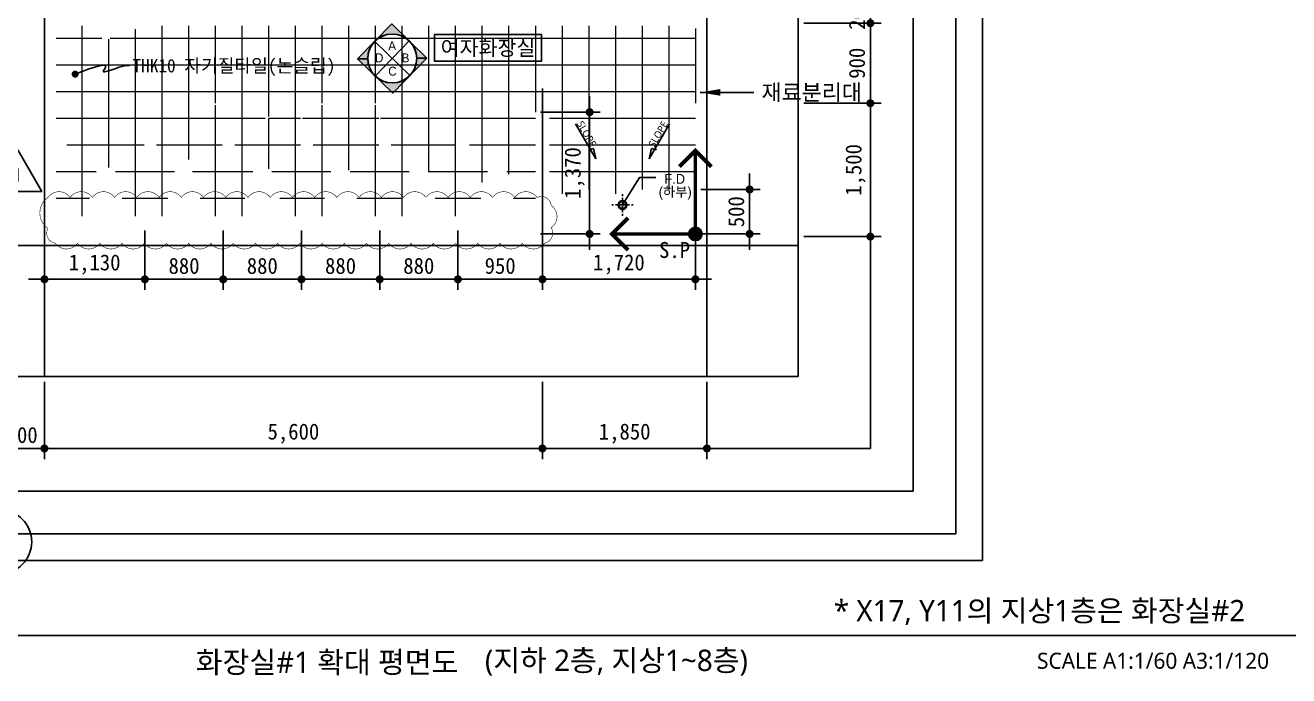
# Model space of a CAD drawing. Header units: millimetres. Extents: x -423835 to -174325, y -1379898 to -1311126.
# Drawn here: x -416233 to -402026, y -1327544 to -1320229 of the extents above; entities that cross this region are included whole.
import ezdxf
from ezdxf.enums import TextEntityAlignment as Align

# ---------------------------------------------------------------- set-up
doc = ezdxf.new("R2010")
doc.units = ezdxf.units.MM
doc.header["$LTSCALE"] = 100
doc.header["$MEASUREMENT"] = 0
doc.header["$PDSIZE"] = -10
doc.layers.get('0').update_dxf_attribs({"linetype": 'CONTINUOUS'})
doc.layers.get('Defpoints').update_dxf_attribs({"color": 153, "linetype": 'CONTINUOUS'})
for name, color, linetype, lineweight in [('A-AXIS-BUBL', 7, 'CONTINUOUS', 25), ('A-BORD-TEXT', 3, 'CONTINUOUS', 25), ('A-MKXS-TEXT1', 3, 'CONTINUOUS', 25), ('A-MKXX-NAME', 3, 'CONTINUOUS', 25), ('A-MKXX-SYMB', 7, 'CONTINUOUS', 25), ('A-WAXK-PATT', 8, 'CONTINUOUS', 18), ('A-XXXX-SYMB', 7, 'CONTINUOUS', 25), ('A-XXXX-TXT2', 3, 'CONTINUOUS', 25), ('REV-202205', 20, 'CONTINUOUS', 25)]:
    doc.layers.add(name, color=color, linetype=linetype, lineweight=lineweight)
for name, color, linetype in [('A-DIMS', 7, 'CONTINUOUS'), ('A-ETC-1', 7, 'CONTINUOUS'), ('A-MKXS-LEAD', 7, 'CONTINUOUS'), ('A-TXT-S', 3, 'CONTINUOUS'), ('AA-AXIS-LINE-1', 1, 'CONTINUOUS'), ('AA-MARK', 1, 'CONTINUOUS'), ('AA-TEX-2', 3, 'CONTINUOUS'), ('AA-TEX-3', 3, 'CONTINUOUS'), ('ARDM', 7, 'CONTINUOUS'), ('FIX', 6, 'CONTINUOUS'), ('IN-F-PAT', 8, 'CONTINUOUS'), ('IN-TEXT-FIN', 3, 'CONTINUOUS'), ('LEADER', 7, 'CONTINUOUS')]:
    doc.layers.add(name, color=color, linetype=linetype)
doc.styles.add('HY울릉도L', font='')
doc.styles.add('돋움체', font='')
doc.styles.add('맑은 고딕', font='malgun.ttf')
doc.styles.add('맑은고딕', font='malgun.ttf')
doc.styles.add('한농대-돋음체', font='')
doc.styles.get('HY울릉도L').set_extended_font_data('HYwulM')
doc.styles.get('돋움체').set_extended_font_data('DotumChe')
doc.styles.get('한농대-돋음체').set_extended_font_data('Dotum')
doc.dimstyles.new('CDIM', dxfattribs={"dimtxt": 3, "dimasz": 1.5, "dimexe": 2, "dimexo": 1, "dimgap": 1, "dimtad": 1, "dimdec": 0, "dimrnd": 0.5, "dimzin": 0, "dimdsep": 32, "dimlunit": 6, "dimtxsty": 'HY울릉도L', "dimblk1": '_CIDOT', "dimblk2": '_CIDOT', "dimsah": 1, "dimcen": 5.5, "dimclrd": 2, "dimclre": 2, "dimclrt": 7, "dimadec": 0, "dimazin": 0, "dimtfac": 1, "dimtdec": 0, "dimtix": 1, "dimtmove": 2, "dimatfit": 1, "dimldrblk": '_CIDOT', "dimfxl": 1, "dimtolj": 1, "dimtzin": 0, "dimlwd": -1, "dimarcsym": 0})

# ---------------------------------------------------------------- blocks, each defined once
blk = doc.blocks.new('전개도')
at = {"layer": 'AA-MARK'}
h = blk.add_hatch(color=256, dxfattribs=at)
edge = h.paths.add_edge_path()
edge.add_line((-32914.55, -89502.68), (-32916.83, -89502.68))
edge.add_arc((-32922.33, -89502.68), 5.5, 0, 180)
edge.add_line((-32927.83, -89502.68), (-32930.11, -89502.68))
edge.add_line((-32930.11, -89502.68), (-32922.33, -89494.91))
edge.add_line((-32922.33, -89494.91), (-32914.55, -89502.68))
h = blk.add_hatch(color=256, dxfattribs=at)
edge = h.paths.add_edge_path()
edge.add_line((-32914.55, -89502.68), (-32916.83, -89502.68))
edge.add_arc((-32922.33, -89502.68), 5.5, -180, 0, ccw=False)
edge.add_line((-32927.83, -89502.68), (-32930.11, -89502.68))
edge.add_line((-32930.11, -89502.68), (-32922.33, -89510.46))
edge.add_line((-32922.33, -89510.46), (-32914.55, -89502.68))
at = {"layer": 'AA-MARK', "color": 1}
for p, q in [((-32918.44, -89506.57), (-32926.22, -89498.79)), ((-32918.44, -89498.79), (-32926.22, -89506.57))]:
    blk.add_line(p, q, dxfattribs=at)
at = {"layer": 'AA-MARK'}
for points in [[(-32914.55, -89502.68), (-32916.83, -89502.68, 1), (-32927.83, -89502.68), (-32930.11, -89502.68), (-32922.33, -89494.91)], [(-32914.55, -89502.68), (-32916.83, -89502.68, -1), (-32927.83, -89502.68), (-32930.11, -89502.68), (-32922.33, -89510.46)]]:
    blk.add_lwpolyline(points, format="xyb", close=True, dxfattribs=at)
blk.add_circle((-32922.33, -89502.68), 5.5, dxfattribs=at)
blk = doc.blocks.new('전개도-1')
at = {"xscale": 50, "yscale": 50, "zscale": 50}
blk.add_blockref('전개도', (1646116, 4475134), dxfattribs=at)
at = {"layer": 'AA-MARK', "color": 3, "style": '한농대-돋음체'}
for tag, p in [('A', (0, 94)), ('B', (-147, -41)), ('C', (149, -45)), ('D', (0, -193))]:
    blk.add_attdef(tag, text='', height=100, dxfattribs=at).set_placement(p, align=Align.CENTER)
blk = doc.blocks.new('_CIDOT')
at = {"color": 0, "linetype": 'ByBlock'}
blk.add_line((2, 0), (-1, 0), dxfattribs=at)
at = {"color": 0, "linetype": 'ByBlock', "const_width": 0.5}
blk.add_lwpolyline([(-0.25, 0, 1), (0.25, 0, 1)], format="xyb", close=True, dxfattribs=at)
blk = doc.blocks.new('*D113')
at = {"layer": 'A-DIMS', "lineweight": -2, "transparency": 16777216}
for p, q in [((-416018, -1322536), (-416018, -1323206)), ((-414888, -1322536), (-414888, -1323206))]:
    blk.add_line(p, q, dxfattribs=at)
at = {"layer": 'A-DIMS', "transparency": 16777216}
blk.add_line((-415928, -1323086), (-414978, -1323086), dxfattribs=at)
at = {"layer": 'Defpoints', "color": 0, "transparency": 16777216}
for p in [(-416018, -1322476), (-414888, -1322476), (-414888, -1323086)]:
    blk.add_point(p, dxfattribs=at)
at = {"layer": 'A-DIMS', "transparency": 16777216, "xscale": 90, "yscale": 90, "zscale": 90, "rotation": 180}
blk.add_blockref('_CIDOT', (-416018, -1323086), dxfattribs=at)
at = {"layer": 'A-DIMS', "transparency": 16777216, "xscale": 90, "yscale": 90, "zscale": 90}
blk.add_blockref('_CIDOT', (-414888, -1323086), dxfattribs=at)
at = {"layer": 'A-DIMS', "color": 3, "transparency": 16777216, "insert": (-415453, -1322919), "char_height": 180, "attachment_point": 5, "style": '돋움체'}
blk.add_mtext('\\A1;1,130', dxfattribs=at)
blk = doc.blocks.new('*D114')
at = {"layer": 'A-DIMS', "lineweight": -2, "transparency": 16777216}
for p, q in [((-414888, -1322536), (-414888, -1323206)), ((-414008, -1322536), (-414008, -1323206))]:
    blk.add_line(p, q, dxfattribs=at)
at = {"layer": 'A-DIMS', "transparency": 16777216}
blk.add_line((-414798, -1323086), (-414098, -1323086), dxfattribs=at)
at = {"layer": 'Defpoints', "color": 0, "transparency": 16777216}
for p in [(-414888, -1322476), (-414008, -1322476), (-414008, -1323086)]:
    blk.add_point(p, dxfattribs=at)
at = {"layer": 'A-DIMS', "transparency": 16777216, "xscale": 90, "yscale": 90, "zscale": 90, "rotation": 180}
blk.add_blockref('_CIDOT', (-414888, -1323086), dxfattribs=at)
at = {"layer": 'A-DIMS', "transparency": 16777216, "xscale": 90, "yscale": 90, "zscale": 90}
blk.add_blockref('_CIDOT', (-414008, -1323086), dxfattribs=at)
at = {"layer": 'A-DIMS', "color": 3, "transparency": 16777216, "insert": (-414448, -1322936), "char_height": 180, "attachment_point": 5, "style": '돋움체'}
blk.add_mtext('\\A1;880', dxfattribs=at)
blk = doc.blocks.new('*D115')
at = {"layer": 'A-DIMS', "lineweight": -2, "transparency": 16777216}
for p, q in [((-414008, -1322536), (-414008, -1323206)), ((-413128, -1322536), (-413128, -1323206))]:
    blk.add_line(p, q, dxfattribs=at)
at = {"layer": 'A-DIMS', "transparency": 16777216}
blk.add_line((-413918, -1323086), (-413218, -1323086), dxfattribs=at)
at = {"layer": 'Defpoints', "color": 0, "transparency": 16777216}
for p in [(-414008, -1322476), (-413128, -1322476), (-413128, -1323086)]:
    blk.add_point(p, dxfattribs=at)
at = {"layer": 'A-DIMS', "transparency": 16777216, "xscale": 90, "yscale": 90, "zscale": 90, "rotation": 180}
blk.add_blockref('_CIDOT', (-414008, -1323086), dxfattribs=at)
at = {"layer": 'A-DIMS', "transparency": 16777216, "xscale": 90, "yscale": 90, "zscale": 90}
blk.add_blockref('_CIDOT', (-413128, -1323086), dxfattribs=at)
at = {"layer": 'A-DIMS', "color": 3, "transparency": 16777216, "insert": (-413568, -1322936), "char_height": 180, "attachment_point": 5, "style": '돋움체'}
blk.add_mtext('\\A1;880', dxfattribs=at)
blk = doc.blocks.new('*D116')
at = {"layer": 'A-DIMS', "lineweight": -2, "transparency": 16777216}
for p, q in [((-413128, -1322536), (-413128, -1323206)), ((-412248, -1322536), (-412248, -1323206))]:
    blk.add_line(p, q, dxfattribs=at)
at = {"layer": 'A-DIMS', "transparency": 16777216}
blk.add_line((-413038, -1323086), (-412338, -1323086), dxfattribs=at)
at = {"layer": 'Defpoints', "color": 0, "transparency": 16777216}
for p in [(-413128, -1322476), (-412248, -1322476), (-412248, -1323086)]:
    blk.add_point(p, dxfattribs=at)
at = {"layer": 'A-DIMS', "transparency": 16777216, "xscale": 90, "yscale": 90, "zscale": 90, "rotation": 180}
blk.add_blockref('_CIDOT', (-413128, -1323086), dxfattribs=at)
at = {"layer": 'A-DIMS', "transparency": 16777216, "xscale": 90, "yscale": 90, "zscale": 90}
blk.add_blockref('_CIDOT', (-412248, -1323086), dxfattribs=at)
at = {"layer": 'A-DIMS', "color": 3, "transparency": 16777216, "insert": (-412688, -1322936), "char_height": 180, "attachment_point": 5, "style": '돋움체'}
blk.add_mtext('\\A1;880', dxfattribs=at)
blk = doc.blocks.new('*D117')
at = {"layer": 'A-DIMS', "lineweight": -2, "transparency": 16777216}
for p, q in [((-412248, -1322536), (-412248, -1323206)), ((-411368, -1322536), (-411368, -1323206))]:
    blk.add_line(p, q, dxfattribs=at)
at = {"layer": 'A-DIMS', "transparency": 16777216}
blk.add_line((-412158, -1323086), (-411458, -1323086), dxfattribs=at)
at = {"layer": 'Defpoints', "color": 0, "transparency": 16777216}
for p in [(-412248, -1322476), (-411368, -1322476), (-411368, -1323086)]:
    blk.add_point(p, dxfattribs=at)
at = {"layer": 'A-DIMS', "transparency": 16777216, "xscale": 90, "yscale": 90, "zscale": 90, "rotation": 180}
blk.add_blockref('_CIDOT', (-412248, -1323086), dxfattribs=at)
at = {"layer": 'A-DIMS', "transparency": 16777216, "xscale": 90, "yscale": 90, "zscale": 90}
blk.add_blockref('_CIDOT', (-411368, -1323086), dxfattribs=at)
at = {"layer": 'A-DIMS', "color": 3, "transparency": 16777216, "insert": (-411808, -1322936), "char_height": 180, "attachment_point": 5, "style": '돋움체'}
blk.add_mtext('\\A1;880', dxfattribs=at)
blk = doc.blocks.new('*D118')
at = {"layer": 'A-DIMS', "lineweight": -2, "transparency": 16777216}
for p, q in [((-411368, -1322536), (-411368, -1323206)), ((-410418, -1322566), (-410418, -1323206))]:
    blk.add_line(p, q, dxfattribs=at)
at = {"layer": 'A-DIMS', "transparency": 16777216}
blk.add_line((-411278, -1323086), (-410508, -1323086), dxfattribs=at)
at = {"layer": 'Defpoints', "color": 0, "transparency": 16777216}
for p in [(-411368, -1322476), (-410418, -1322506), (-410418, -1323086)]:
    blk.add_point(p, dxfattribs=at)
at = {"layer": 'A-DIMS', "transparency": 16777216, "xscale": 90, "yscale": 90, "zscale": 90, "rotation": 180}
blk.add_blockref('_CIDOT', (-411368, -1323086), dxfattribs=at)
at = {"layer": 'A-DIMS', "transparency": 16777216, "xscale": 90, "yscale": 90, "zscale": 90}
blk.add_blockref('_CIDOT', (-410418, -1323086), dxfattribs=at)
at = {"layer": 'A-DIMS', "color": 3, "transparency": 16777216, "insert": (-410893, -1322936), "char_height": 180, "attachment_point": 5, "style": '돋움체'}
blk.add_mtext('\\A1;950', dxfattribs=at)
blk = doc.blocks.new('*D119')
at = {"layer": 'A-DIMS', "lineweight": -2, "transparency": 16777216}
for p, q in [((-416018, -1324238), (-416018, -1325108)), ((-410418, -1324238), (-410418, -1325108))]:
    blk.add_line(p, q, dxfattribs=at)
at = {"layer": 'A-DIMS', "transparency": 16777216}
blk.add_line((-415928, -1324988), (-410508, -1324988), dxfattribs=at)
at = {"layer": 'Defpoints', "color": 0, "transparency": 16777216}
for p in [(-416018, -1324178), (-410418, -1324178), (-410418, -1324988)]:
    blk.add_point(p, dxfattribs=at)
at = {"layer": 'A-DIMS', "transparency": 16777216, "xscale": 90, "yscale": 90, "zscale": 90, "rotation": 180}
blk.add_blockref('_CIDOT', (-416018, -1324988), dxfattribs=at)
at = {"layer": 'A-DIMS', "transparency": 16777216, "xscale": 90, "yscale": 90, "zscale": 90}
blk.add_blockref('_CIDOT', (-410418, -1324988), dxfattribs=at)
at = {"layer": 'A-DIMS', "color": 3, "transparency": 16777216, "insert": (-413218, -1324821), "char_height": 180, "attachment_point": 5, "style": '돋움체'}
blk.add_mtext('\\A1;5,600', dxfattribs=at)
blk = doc.blocks.new('*D120')
at = {"layer": 'A-DIMS', "lineweight": -2, "transparency": 16777216}
for p, q in [((-410418, -1324238), (-410418, -1325108)), ((-408568, -1324238), (-408568, -1325108))]:
    blk.add_line(p, q, dxfattribs=at)
at = {"layer": 'A-DIMS', "transparency": 16777216}
blk.add_line((-410328, -1324988), (-408658, -1324988), dxfattribs=at)
at = {"layer": 'Defpoints', "color": 0, "transparency": 16777216}
for p in [(-410418, -1324178), (-408568, -1324178), (-408568, -1324988)]:
    blk.add_point(p, dxfattribs=at)
at = {"layer": 'A-DIMS', "transparency": 16777216, "xscale": 90, "yscale": 90, "zscale": 90, "rotation": 180}
blk.add_blockref('_CIDOT', (-410418, -1324988), dxfattribs=at)
at = {"layer": 'A-DIMS', "transparency": 16777216, "xscale": 90, "yscale": 90, "zscale": 90}
blk.add_blockref('_CIDOT', (-408568, -1324988), dxfattribs=at)
at = {"layer": 'A-DIMS', "color": 3, "transparency": 16777216, "insert": (-409493, -1324821), "char_height": 180, "attachment_point": 5, "style": '돋움체'}
blk.add_mtext('\\A1;1,850', dxfattribs=at)
blk = doc.blocks.new('*D121')
at = {"layer": 'A-DIMS', "lineweight": -2, "transparency": 16777216}
for p, q in [((-410438, -1321206), (-409767, -1321206)), ((-410438, -1322576), (-409767, -1322576))]:
    blk.add_line(p, q, dxfattribs=at)
at = {"layer": 'A-DIMS', "transparency": 16777216}
blk.add_line((-409887, -1321296), (-409887, -1322486), dxfattribs=at)
at = {"layer": 'Defpoints', "color": 0, "transparency": 16777216}
for p in [(-410498, -1321206), (-410498, -1322576), (-409887, -1322576)]:
    blk.add_point(p, dxfattribs=at)
at = {"layer": 'A-DIMS', "transparency": 16777216, "xscale": 90, "yscale": 90, "zscale": 90}
for p, rotation in [((-409887, -1321206), 90), ((-409887, -1322576), 270)]:
    blk.add_blockref('_CIDOT', p, dxfattribs=dict(at, rotation=rotation))
at = {"layer": 'A-DIMS', "color": 3, "transparency": 16777216, "insert": (-410055, -1321891), "char_height": 180, "attachment_point": 5, "rotation": 90, "style": '돋움체'}
blk.add_mtext('\\A1;1,370', dxfattribs=at)
blk = doc.blocks.new('*D127')
at = {"layer": 'A-DIMS', "lineweight": -2, "transparency": 16777216}
for p, q in [((-408638, -1322076), (-407968, -1322076)), ((-408638, -1322576), (-407968, -1322576))]:
    blk.add_line(p, q, dxfattribs=at)
at = {"layer": 'A-DIMS', "transparency": 16777216}
blk.add_line((-408088, -1322166), (-408088, -1322486), dxfattribs=at)
at = {"layer": 'Defpoints', "color": 0, "transparency": 16777216}
for p in [(-408698, -1322076), (-408698, -1322576), (-408088, -1322576)]:
    blk.add_point(p, dxfattribs=at)
at = {"layer": 'A-DIMS', "transparency": 16777216, "xscale": 90, "yscale": 90, "zscale": 90}
for p, rotation in [((-408088, -1322076), 90), ((-408088, -1322576), 270)]:
    blk.add_blockref('_CIDOT', p, dxfattribs=dict(at, rotation=rotation))
at = {"layer": 'A-DIMS', "color": 3, "transparency": 16777216, "insert": (-408238, -1322326), "char_height": 180, "attachment_point": 5, "rotation": 90, "style": '돋움체'}
blk.add_mtext('\\A1;500', dxfattribs=at)
blk = doc.blocks.new('*D128')
at = {"layer": 'A-DIMS', "lineweight": -2, "transparency": 16777216}
for p, q in [((-410418, -1322536), (-410418, -1323206)), ((-408698, -1322536), (-408698, -1323206))]:
    blk.add_line(p, q, dxfattribs=at)
at = {"layer": 'A-DIMS', "transparency": 16777216}
blk.add_line((-410328, -1323086), (-408788, -1323086), dxfattribs=at)
at = {"layer": 'Defpoints', "color": 0, "transparency": 16777216}
for p in [(-410418, -1322476), (-408698, -1322476), (-408698, -1323086)]:
    blk.add_point(p, dxfattribs=at)
at = {"layer": 'A-DIMS', "transparency": 16777216, "xscale": 90, "yscale": 90, "zscale": 90, "rotation": 180}
blk.add_blockref('_CIDOT', (-410418, -1323086), dxfattribs=at)
at = {"layer": 'A-DIMS', "transparency": 16777216, "xscale": 90, "yscale": 90, "zscale": 90}
blk.add_blockref('_CIDOT', (-408698, -1323086), dxfattribs=at)
at = {"layer": 'A-DIMS', "color": 3, "transparency": 16777216, "insert": (-409558, -1322919), "char_height": 180, "attachment_point": 5, "style": '돋움체'}
blk.add_mtext('\\A1;1,720', dxfattribs=at)
blk = doc.blocks.new('*D131')
at = {"layer": 'A-DIMS', "lineweight": -2, "transparency": 16777216}
for p, q in [((-407480, -1321106), (-406610, -1321106)), ((-407480, -1322606), (-406610, -1322606))]:
    blk.add_line(p, q, dxfattribs=at)
at = {"layer": 'A-DIMS', "transparency": 16777216}
blk.add_line((-406730, -1322516), (-406730, -1321196), dxfattribs=at)
at = {"layer": 'Defpoints', "color": 0, "transparency": 16777216}
for p in [(-407540, -1321106), (-406730, -1321106), (-407540, -1322606)]:
    blk.add_point(p, dxfattribs=at)
at = {"layer": 'A-DIMS', "transparency": 16777216, "xscale": 90, "yscale": 90, "zscale": 90}
for p, rotation in [((-406730, -1321106), 90), ((-406730, -1322606), 270)]:
    blk.add_blockref('_CIDOT', p, dxfattribs=dict(at, rotation=rotation))
at = {"layer": 'A-DIMS', "color": 3, "transparency": 16777216, "insert": (-406897, -1321856), "char_height": 180, "attachment_point": 5, "rotation": 90, "style": '돋움체'}
blk.add_mtext('\\A1;1,500', dxfattribs=at)
blk = doc.blocks.new('*D133')
at = {"layer": 'A-DIMS', "lineweight": -2, "transparency": 16777216}
for p, q in [((-407480, -1320206), (-406610, -1320206)), ((-407480, -1321106), (-406610, -1321106))]:
    blk.add_line(p, q, dxfattribs=at)
at = {"layer": 'A-DIMS', "transparency": 16777216}
blk.add_line((-406730, -1321016), (-406730, -1320296), dxfattribs=at)
at = {"layer": 'Defpoints', "color": 0, "transparency": 16777216}
for p in [(-407540, -1320206), (-406730, -1320206), (-407540, -1321106)]:
    blk.add_point(p, dxfattribs=at)
at = {"layer": 'A-DIMS', "transparency": 16777216, "xscale": 90, "yscale": 90, "zscale": 90}
for p, rotation in [((-406730, -1320206), 90), ((-406730, -1321106), 270)]:
    blk.add_blockref('_CIDOT', p, dxfattribs=dict(at, rotation=rotation))
at = {"layer": 'A-DIMS', "color": 3, "transparency": 16777216, "insert": (-406880, -1320656), "char_height": 180, "attachment_point": 5, "rotation": 90, "style": '돋움체'}
blk.add_mtext('\\A1;900', dxfattribs=at)
blk = doc.blocks.new('*D134')
at = {"layer": 'A-DIMS', "transparency": 16777216}
for p, q in [((-406730, -1319916), (-406730, -1319826)), ((-406730, -1320206), (-406730, -1320006)), ((-406730, -1320296), (-406730, -1320386))]:
    blk.add_line(p, q, dxfattribs=at)
at = {"layer": 'A-DIMS', "lineweight": -2, "transparency": 16777216}
for p, q in [((-407480, -1320006), (-406610, -1320006)), ((-407480, -1320206), (-406610, -1320206))]:
    blk.add_line(p, q, dxfattribs=at)
at = {"layer": 'Defpoints', "color": 0, "transparency": 16777216}
for p in [(-407540, -1320006), (-406730, -1320006), (-407540, -1320206)]:
    blk.add_point(p, dxfattribs=at)
at = {"layer": 'A-DIMS', "transparency": 16777216, "xscale": 90, "yscale": 90, "zscale": 90}
for p, rotation in [((-406730, -1320006), 270), ((-406730, -1320206), 90)]:
    blk.add_blockref('_CIDOT', p, dxfattribs=dict(at, rotation=rotation))
at = {"layer": 'A-DIMS', "color": 3, "transparency": 16777216, "insert": (-406880, -1320106), "char_height": 180, "attachment_point": 5, "rotation": 90, "style": '돋움체'}
blk.add_mtext('\\A1;200', dxfattribs=at)
blk = doc.blocks.new('지하2층 평면도$1$FD')
at = {"layer": 'FIX'}
for p, q in [((-100, 0), (-120, 0)), ((80, 0), (-80, 0)), ((0, 100), (0, 120)), ((0, -80), (0, 80)), ((100, 0), (120, 0)), ((0, -100), (0, -120))]:
    blk.add_line(p, q, dxfattribs=at)
for radius in [50, 40]:
    blk.add_circle((0, 0), radius, dxfattribs=at)
blk = doc.blocks.new('A$C136B090C')
at = {"layer": 'A-ETC-1'}
for p, q in [((-50, 329), (86, 204)), ((-50, 329), (306, -288)), ((86, 204), (22, 139))]:
    blk.add_line(p, q, dxfattribs=at)
blk = doc.blocks.new('*D1007')
at = {"layer": 'A-DIMS', "lineweight": -2, "transparency": 16777216}
for p, q in [((-416518, -1324238), (-416518, -1325108)), ((-416018, -1324238), (-416018, -1325108))]:
    blk.add_line(p, q, dxfattribs=at)
at = {"layer": 'A-DIMS', "transparency": 16777216}
blk.add_line((-416108, -1324988), (-416428, -1324988), dxfattribs=at)
at = {"layer": 'Defpoints', "color": 0, "transparency": 16777216}
for p in [(-416518, -1324178), (-416018, -1324178), (-416518, -1324988)]:
    blk.add_point(p, dxfattribs=at)
at = {"layer": 'A-DIMS', "transparency": 16777216, "xscale": 90, "yscale": 90, "zscale": 90, "rotation": 180}
blk.add_blockref('_CIDOT', (-416518, -1324988), dxfattribs=at)
at = {"layer": 'A-DIMS', "transparency": 16777216, "xscale": 90, "yscale": 90, "zscale": 90}
blk.add_blockref('_CIDOT', (-416018, -1324988), dxfattribs=at)
at = {"layer": 'A-DIMS', "color": 3, "transparency": 16777216, "insert": (-416268, -1324838), "char_height": 180, "attachment_point": 5, "style": '돋움체'}
blk.add_mtext('\\A1;500', dxfattribs=at)
blk = doc.blocks.new('A$C098F3C96')
at = {"layer": 'REV-202205'}
blk.add_lwpolyline([(2252, 3900), (0, 0), (4504, 0)], close=True, dxfattribs=at)
at = {"layer": 'A-BORD-TEXT', "style": '맑은고딕'}
blk.add_text('1', height=1250, dxfattribs=at).set_placement((2227, 1534), align=Align.MIDDLE)

msp = doc.modelspace()

# ---------------------------------------------------------------- hatches: boundary and pattern name
at = {"layer": 'IN-F-PAT', "transparency": 33554687}
h = msp.add_hatch(color=2, dxfattribs=at)
h.dxf.hatch_style = 1
h.paths.add_polyline_path([(-408622.5, -1322576.3, 1), (-408772.5, -1322576.3, 1)])
h = msp.add_hatch(color=2, dxfattribs=at)
h.dxf.hatch_style = 1
h.paths.add_polyline_path([(-408622.5, -1322576.3, 1), (-408772.5, -1322576.3, 1)])

# ---------------------------------------------------------------- linework, layer by layer
at = {"color": 3, "ltscale": 2}
msp.add_line((-423835.4, -1327092.1), (-379750.4, -1327092.1), dxfattribs=at)
at = {"layer": 'A-AXIS-BUBL', "ltscale": 0.2}
msp.add_circle((-416521, -1326037.7), 360, dxfattribs=at)
at = {"layer": 'A-MKXS-LEAD'}
msp.add_lwpolyline([(-415672.5, -1320778.7), (-415516.1, -1320719.7), (-415414.2, -1320687.9), (-415356.2, -1320677.6), (-415331.6, -1320683.2), (-415329.7, -1320699), (-415340.1, -1320719.5), (-415352.2, -1320739), (-415355.3, -1320751.9), (-415341.4, -1320754), (-415312.4, -1320747), (-415272.7, -1320733.9), (-415226.4, -1320717.7), (-415178.1, -1320701.6), (-415132, -1320688.5), (-415092.5, -1320681.6), (-415063.9, -1320683.9)], dxfattribs=at)
at = {"layer": 'A-MKXS-LEAD', "const_width": 38.4}
msp.add_lwpolyline([(-415692.4, -1320776.7, 1), (-415652.6, -1320780.7, 1)], format="xyb", close=True, dxfattribs=at)
at = {"layer": 'A-MKXX-SYMB'}
msp.add_lwpolyline([(-410428.9, -1320633.7), (-411630, -1320633.7), (-411630, -1320333.5), (-410428.9, -1320333.5)], close=True, dxfattribs=at)
at = {"layer": 'A-WAXK-PATT'}
for p, q in [((-415597.5, -1320236.3), (-415597.5, -1322376.3)), ((-414997.5, -1320274.5), (-414997.5, -1322376.3)), ((-414697.5, -1320236.3), (-414697.5, -1322376.3)), ((-414397.5, -1320236.3), (-414397.5, -1321739.8)), ((-414097.5, -1320236.3), (-414097.5, -1321106.3)), ((-413797.5, -1320236.3), (-413797.5, -1322376.3)), ((-413497.5, -1320236.3), (-413497.5, -1321253.3)), ((-413197.5, -1320236.3), (-413197.5, -1322376.3)), ((-412897.5, -1320236.3), (-412897.5, -1321106.3)), ((-412597.5, -1320236.3), (-412597.5, -1321858.3)), ((-412297.5, -1320236.3), (-412297.5, -1321106.3)), ((-411997.5, -1320236.3), (-411997.5, -1322376.3)), ((-411697.5, -1320236.3), (-411697.5, -1321876.3)), ((-411397.5, -1320236.3), (-411397.5, -1322376.3)), ((-411097.5, -1320236.3), (-411097.5, -1321997.2)), ((-410797.5, -1320236.3), (-410797.5, -1321904.5)), ((-410497.5, -1320236.3), (-410497.5, -1321206.3)), ((-410197.5, -1320236.3), (-410197.5, -1322126.3)), ((-409897.5, -1320236.3), (-409897.5, -1322076.3)), ((-409597.5, -1320236.3), (-409597.5, -1322126.3)), ((-409297.5, -1320236.3), (-409297.5, -1322076.3)), ((-408997.5, -1320236.3), (-408997.5, -1322076.3)), ((-408697.5, -1320266.3), (-408697.5, -1321106.3)), ((-415372.3, -1320376.3), (-415887.5, -1320376.3)), ((-415297.5, -1320383.7), (-415297.5, -1321826.9)), ((-408697.5, -1320376.3), (-415277.1, -1320376.3)), ((-408697.5, -1320676.3), (-415887.5, -1320676.3)), ((-408697.5, -1320742.1), (-408697.5, -1320767.1)), ((-408697.5, -1320976.3), (-415887.5, -1320976.3)), ((-414097.5, -1321126.3), (-414097.5, -1322376.3)), ((-412897.5, -1321126.3), (-412897.5, -1322376.3)), ((-412297.5, -1321126.3), (-412297.5, -1322376.3)), ((-413537.3, -1321276.3), (-415887.5, -1321276.3)), ((-413497.5, -1321276.4), (-413497.5, -1321843.4)), ((-413137.5, -1321276.3), (-413497.3, -1321276.3)), ((-412257.5, -1321276.3), (-413117.5, -1321276.3)), ((-410497.5, -1321276.3), (-412237.5, -1321276.3)), ((-408697.5, -1321276.3), (-410337.5, -1321276.3)), ((-414897.5, -1321576.3), (-415767.5, -1321576.3)), ((-414017.5, -1321576.3), (-414757.5, -1321576.3)), ((-413137.5, -1321576.3), (-413877.5, -1321576.3)), ((-412257.5, -1321576.3), (-412997.5, -1321576.3)), ((-411397.5, -1321576.3), (-412117.5, -1321576.3)), ((-410497.5, -1321576.3), (-411237.5, -1321576.3)), ((-408697.5, -1321576.3), (-410337.5, -1321576.3)), ((-415436.1, -1321876.3), (-415887.5, -1321876.3)), ((-414556.1, -1321876.3), (-415218.9, -1321876.3)), ((-413676.1, -1321876.3), (-414352.5, -1321876.3)), ((-412796.1, -1321876.3), (-413458.9, -1321876.3)), ((-411916.1, -1321876.3), (-412578.9, -1321876.3)), ((-411036.1, -1321876.3), (-411698.9, -1321876.3)), ((-410497.5, -1321876.3), (-410818.9, -1321876.3)), ((-408697.5, -1321876.3), (-410337.5, -1321876.3)), ((-415510.3, -1322176.3), (-415887.5, -1322176.3)), ((-414630.3, -1322176.3), (-415144.7, -1322176.3)), ((-413765, -1322176.3), (-414264.7, -1322176.3)), ((-412870.3, -1322176.3), (-413370, -1322176.3)), ((-411990.3, -1322176.3), (-412504.7, -1322176.3)), ((-411110.3, -1322176.3), (-411624.7, -1322176.3)), ((-410497.5, -1322176.3), (-410744.7, -1322176.3))]:
    msp.add_line(p, q, dxfattribs=at)
at = {"layer": 'A-XXXX-SYMB'}
msp.add_lwpolyline([(-409517.5, -1322250.3), (-409326.7, -1321942), (-409144.2, -1321942)], dxfattribs=at)
at = {"layer": 'AA-AXIS-LINE-1'}
for p, q in [((-416017.5, -1315186.3), (-416017.5, -1324177.7)), ((-408567.5, -1324177.7), (-408567.5, -1315186.3)), ((-410417.5, -1320940), (-410417.5, -1322845)), ((-407540.3, -1322706.3), (-417040.3, -1322706.3))]:
    msp.add_line(p, q, dxfattribs=at)
at = {"layer": 'Defpoints'}
for points in [[(-419110.3, -1313116.3), (-405470.3, -1313116.3), (-405470.3, -1326247.7), (-419110.3, -1326247.7)], [(-418810.3, -1313416.3), (-405770.3, -1313416.3), (-405770.3, -1325947.7), (-418810.3, -1325947.7)], [(-418330.3, -1313896.3), (-406250.3, -1313896.3), (-406250.3, -1325467.7), (-418330.3, -1325467.7)], [(-417850.3, -1314376.3), (-406730.3, -1314376.3), (-406730.3, -1324987.7), (-417850.3, -1324987.7)], [(-417040.3, -1315186.3), (-407540.3, -1315186.3), (-407540.3, -1324177.7), (-417040.3, -1324177.7)]]:
    msp.add_lwpolyline(points, close=True, dxfattribs=at)
at = {"layer": 'IN-F-PAT', "color": 2}
for points in [[(-408697.5, -1322576.3, 37.5, 37.5, 0), (-408697.5, -1321649.8, 187.5, 187.5, 0)], [(-408697.5, -1322576.3, 37.5, 37.5, 0), (-409623.9, -1322576.3, 187.5, 187.5, 0)]]:
    msp.add_lwpolyline(points, format="xyseb", dxfattribs=at)
at = {"layer": 'IN-F-PAT', "color": 2, "const_width": 45}
for points in [[(-408877.5, -1321818.8), (-408697.5, -1321638.8), (-408517.5, -1321818.8)], [(-409455, -1322396.3), (-409635, -1322576.3), (-409455, -1322756.3)]]:
    msp.add_lwpolyline(points, dxfattribs=at)
at = {"layer": 'IN-F-PAT', "color": 2}
msp.add_circle((-408697.5, -1322576.3), 75, dxfattribs=at)
msp.add_circle((-408697.5, -1322576.3), 75, dxfattribs=at)
at = {"layer": 'LEADER'}
msp.add_lwpolyline([(-408642.4, -1320983.8, 0, 75, 0), (-408417.4, -1320983.8, 0, 0, 0), (-408417.4, -1320983.8, 0, 0, 0)], format="xyseb", dxfattribs=at)
msp.add_lwpolyline([(-408642.4, -1320983.8), (-408042.4, -1320983.8)], dxfattribs=at)
at = {"layer": 'REV-202205', "const_width": 6}
msp.add_lwpolyline([(-415978.8, -1322165.7, -0.5205671), (-415728.8, -1322165.7, -0.5205671), (-415478.8, -1322165.7, -0.5205671), (-415228.8, -1322165.7, -0.5205671), (-414978.8, -1322165.7, -0.5205671), (-414728.8, -1322165.7, -0.5205671), (-414478.8, -1322165.7, -0.5205671), (-414228.8, -1322165.7, -0.5205671), (-413978.8, -1322165.7, -0.5205671), (-413728.8, -1322165.7, -0.5205671), (-413478.8, -1322165.7, -0.5205671), (-413228.8, -1322165.7, -0.5205671), (-412978.8, -1322165.7, -0.5205671), (-412728.8, -1322165.7, -0.5205671), (-412478.8, -1322165.7, -0.5205671), (-412228.8, -1322165.7, -0.5205671), (-411978.8, -1322165.7, -0.5205671), (-411728.8, -1322165.7, -0.5205671), (-411478.8, -1322165.7, -0.5205671), (-411228.8, -1322165.7, -0.5205671), (-410978.8, -1322165.7, -0.5205671), (-410728.8, -1322165.7, -0.5205671), (-410478.8, -1322165.7, -0.5205671), (-410319.1, -1322255.9, -0.5205671), (-410319.1, -1322505.9, -0.5205671), (-410395.3, -1322679.7, -0.5205671), (-410645.3, -1322679.7, -0.5205671), (-410895.3, -1322679.7, -0.5205671), (-411145.3, -1322679.7, -0.5205671), (-411395.3, -1322679.7, -0.5205671), (-411645.3, -1322679.7, -0.5205671), (-411895.3, -1322679.7, -0.5205671), (-412145.3, -1322679.7, -0.5205671), (-412395.3, -1322679.7, -0.5205671), (-412645.3, -1322679.7, -0.5205671), (-412895.3, -1322679.7, -0.5205671), (-413145.3, -1322679.7, -0.5205671), (-413395.3, -1322679.7, -0.5205671), (-413645.3, -1322679.7, -0.5205671), (-413895.3, -1322679.7, -0.5205671), (-414145.3, -1322679.7, -0.5205671), (-414395.3, -1322679.7, -0.5205671), (-414645.3, -1322679.7, -0.5205671), (-414895.3, -1322679.7, -0.5205671), (-415145.3, -1322679.7, -0.5205671), (-415395.3, -1322679.7, -0.5205671), (-415645.3, -1322679.7, -0.5205671), (-415895.3, -1322679.7, -0.5205671), (-415978.8, -1322513.2, -0.5205671)], format="xyb", close=True, dxfattribs=at)

# ---------------------------------------------------------------- block references
at = {"rotation": 0.7116019939070283}
msp.add_blockref('전개도-1', (-412106.1, -1320602.8), dxfattribs=at).add_auto_attribs({'D': 'C', 'C': 'B', 'B': 'D', 'A': 'A'})
at = {"xscale": 0.12, "yscale": 0.12, "zscale": 0.12}
msp.add_blockref('A$C098F3C96', (-416587.9, -1322096.9), dxfattribs=at)
at = {"layer": 'ARDM', "ltscale": 0.6, "yscale": 0.6399999999994029, "zscale": 0.6399999999994029}
for p, xscale, rotation in [((-409983.8, -1321597.8), -0.6399999999994028, 240.0000000000397), ((-409051.2, -1321597.8), 0.6399999999994029, 119.9999999999285)]:
    msp.add_blockref('A$C136B090C', p, dxfattribs=dict(at, xscale=xscale, rotation=rotation))
at = {"layer": 'FIX'}
msp.add_blockref('지하2층 평면도$1$FD', (-409517.5, -1322250.3), dxfattribs=at)

# ---------------------------------------------------------------- texts
at = {"layer": 'A-MKXS-TEXT1', "style": '돋움체'}
msp.add_text('THK10 자기질타일(논슬립)', height=150, dxfattribs=at).set_placement((-415027.2, -1320683.9), align=Align.MIDDLE_LEFT)
at = {"layer": 'A-MKXX-NAME', "style": '맑은고딕'}
msp.add_text('여자화장실', height=170, dxfattribs=at).set_placement((-411029.4, -1320483.6), align=Align.MIDDLE_CENTER)
at = {"layer": 'A-TXT-S', "color": 3, "style": '맑은고딕'}
for rotation, p in [(300.11531, (-410033.5, -1321335.1)), (59.88469, (-409160.7, -1321609.6))]:
    msp.add_text('SLOPE', height=80, rotation=rotation, dxfattribs=at).set_placement(p)
at = {"layer": 'A-XXXX-TXT2', "style": '맑은 고딕'}
for s, p in [('* X17, Y11의 지상1층은 화장실#2', (-407141.3, -1326811.8)), ('(지하 2층, 지상1~8층)', (-411064, -1327370.8))]:
    msp.add_text(s, height=240, dxfattribs=at).set_placement(p, align=Align.MIDDLE_LEFT)
msp.add_text('화장실#1 확대 평면도', height=240, dxfattribs=at).set_placement((-412839.3, -1327392.1), align=Align.MIDDLE_CENTER)
msp.add_text('SCALE A1:1/60 A3:1/120', height=180, dxfattribs=at).set_placement((-404855.6, -1327465.3))
at = {"layer": 'AA-TEX-2', "style": '한농대-돋음체'}
for s, p in [('F.D', (-408930.2, -1321956.6)), ('(하부)', (-408924.7, -1322111.6))]:
    msp.add_text(s, height=110, dxfattribs=at).set_placement(p, align=Align.MIDDLE)
at = {"layer": 'AA-TEX-3', "style": '돋움체'}
msp.add_text('재료분리대', height=180, dxfattribs=at).set_placement((-407954.3, -1320983.8), align=Align.MIDDLE_LEFT)
at = {"layer": 'IN-TEXT-FIN', "color": 2, "style": '돋움체'}
msp.add_text('S.P', height=180, dxfattribs=at).set_placement((-408757.5, -1322756.3), align=Align.MIDDLE_RIGHT)

# ---------------------------------------------------------------- dimensions: what is measured, and where the dimension line sits
at = {"layer": 'A-DIMS'}
for base, p1, p2, angle, picture, middle in [((-406730.3, -1320006.3), (-407540.3, -1320206.3), (-407540.3, -1320006.3), 90, '*D134', (-406880.5, -1320106.3)), ((-406730.3, -1320206.3), (-407540.3, -1321106.3), (-407540.3, -1320206.3), 90, '*D133', (-406880.5, -1320656.3)), ((-406730.3, -1321106.3), (-407540.3, -1322606.3), (-407540.3, -1321106.3), 90, '*D131', (-406897.5, -1321856.3)), ((-409887.5, -1322576.3), (-410497.5, -1321206.3), (-410497.5, -1322576.3), 90, '*D121', (-410054.6, -1321891.3)), ((-408087.5, -1322576.3), (-408697.5, -1322076.3), (-408697.5, -1322576.3), 90, '*D127', (-408237.6, -1322326.3)), ((-416517.5, -1324987.7), (-416017.5, -1324177.7), (-416517.5, -1324177.7), 180, '*D1007', (-416267.5, -1324837.6))]:
    dim = msp.add_linear_dim(base=base, p1=p1, p2=p2, angle=angle, dimstyle='CDIM', override={"dimscale": 60, "dimtxsty": '돋움체', "dimclrd": 256, "dimclre": 256, "dimclrt": 3}, dxfattribs=at)
    dim.commit()
    dim.dimension.update_dxf_attribs({"geometry": picture, "text_midpoint": middle})
for base, p1, p2, picture, middle in [((-414887.5, -1323086.3), (-416017.5, -1322476.3), (-414887.5, -1322476.3), '*D113', (-415452.5, -1322919.1)), ((-414007.5, -1323086.3), (-414887.5, -1322476.3), (-414007.5, -1322476.3), '*D114', (-414447.5, -1322936.1)), ((-413127.5, -1323086.3), (-414007.5, -1322476.3), (-413127.5, -1322476.3), '*D115', (-413567.5, -1322936.1)), ((-412247.5, -1323086.3), (-413127.5, -1322476.3), (-412247.5, -1322476.3), '*D116', (-412687.5, -1322936.1)), ((-411367.5, -1323086.3), (-412247.5, -1322476.3), (-411367.5, -1322476.3), '*D117', (-411807.5, -1322936.1)), ((-410417.5, -1323086.3), (-411367.5, -1322476.3), (-410417.5, -1322506.3), '*D118', (-410892.5, -1322936.1)), ((-408697.5, -1323086.3), (-410417.5, -1322476.3), (-408697.5, -1322476.3), '*D128', (-409557.5, -1322919.1)), ((-410417.5, -1324987.7), (-416017.5, -1324177.7), (-410417.5, -1324177.7), '*D119', (-413217.5, -1324820.5)), ((-408567.5, -1324987.7), (-410417.5, -1324177.7), (-408567.5, -1324177.7), '*D120', (-409492.5, -1324820.5))]:
    dim = msp.add_linear_dim(base=base, p1=p1, p2=p2, dimstyle='CDIM', override={"dimscale": 60, "dimtxsty": '돋움체', "dimclrd": 256, "dimclre": 256, "dimclrt": 3}, dxfattribs=at)
    dim.commit()
    dim.dimension.update_dxf_attribs({"geometry": picture, "text_midpoint": middle})

doc.saveas('drawing.dxf')
